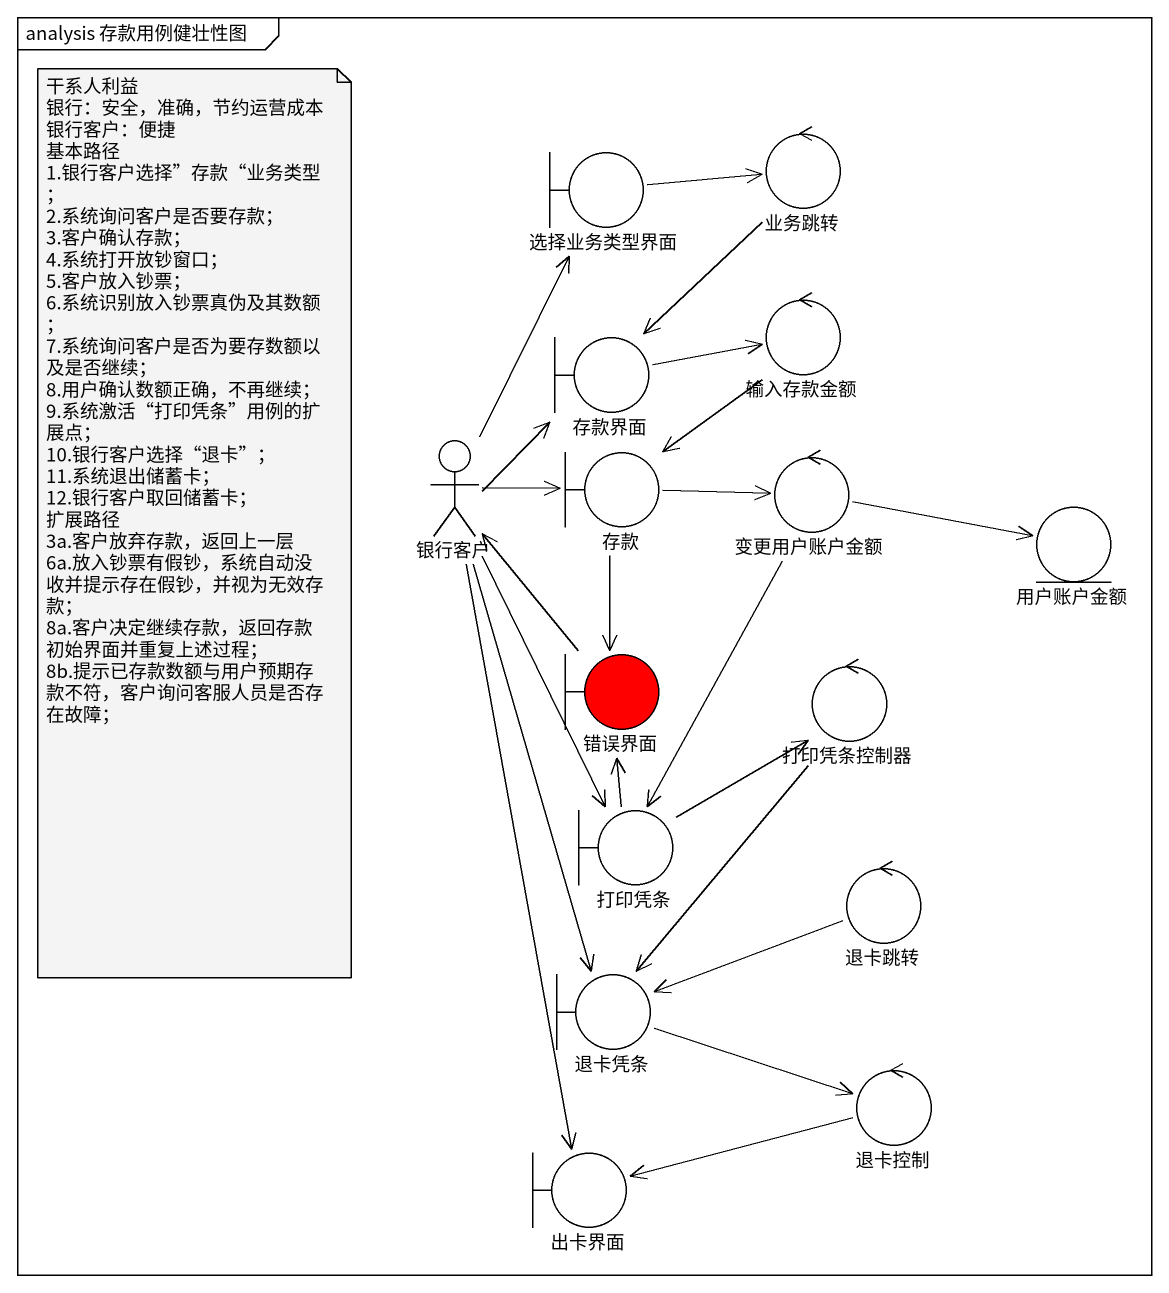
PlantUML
@startuml
mainframe analysis 存款用例健壮性图
boundary 选择业务类型界面
control 业务跳转
control 输入存款金额
boundary 存款界面
actor 银行客户
boundary 存款
control 变更用户账户金额
entity 用户账户金额
boundary 错误界面 #FF0000
control 打印凭条控制器
boundary 打印凭条
control 退卡跳转
boundary 退卡凭条
control 退卡控制
boundary 出卡界面
选择业务类型界面 -right-> 业务跳转
业务跳转 --> 存款界面
输入存款金额 --> 存款
存款界面 -right-> 输入存款金额
银行客户 -up-> 选择业务类型界面
银行客户 -up-> 存款界面
银行客户 -right-> 存款
银行客户 <-- 错误界面
银行客户 --> 打印凭条
银行客户 --> 退卡凭条
银行客户 --> 出卡界面
存款 -right-> 变更用户账户金额
存款 --> 错误界面
变更用户账户金额 -right-> 用户账户金额
变更用户账户金额 --> 打印凭条
打印凭条控制器 --> 退卡凭条
打印凭条 -up-> 错误界面
打印凭条 -up-> 打印凭条控制器
退卡跳转 -left-> 退卡凭条
退卡凭条 -right-> 退卡控制
退卡控制 -left-> 出卡界面
note as N1
  干系人利益
  银行：安全，准确，节约运营成本
  银行客户：便捷
  基本路径
  1.银行客户选择”存款“业务类型；
  2.系统询问客户是否要存款；
  3.客户确认存款；
  4.系统打开放钞窗口；
  5.客户放入钞票；
  6.系统识别放入钞票真伪及其数额；
  7.系统询问客户是否为要存数额以及是否继续；
  8.用户确认数额正确，不再继续；
  9.系统激活“打印凭条”用例的扩展点；
  10.银行客户选择“退卡”；
  11.系统退出储蓄卡；
  12.银行客户取回储蓄卡；
  扩展路径
  3a.客户放弃存款，返回上一层
  6a.放入钞票有假钞，系统自动没收并提示存在假钞，并视为无效存款；
  8a.客户决定继续存款，返回存款初始界面并重复上述过程；
  8b.提示已存款数额与用户预期存款不符，客户询问客服人员是否存在故障；
end note
@enduml
